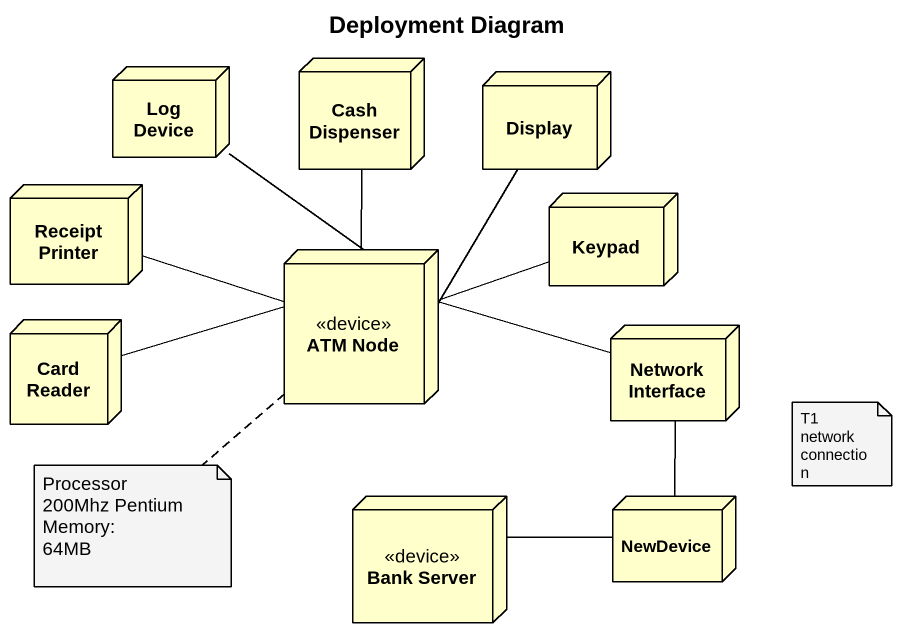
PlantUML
@startuml
title Deployment Diagram
node "Log Device" as Log_Device
node "Cash Dispenser" as Cash_Dispenser
node Display
node "Receipt Printer" as Receipt_Printer
node Keypad
node "ATM Node" as ATM_Node <<device>>
node "Card Reader" as Card_Reader
node "Network Interface" as Network_Interface
node "Bank Server" as Bank_Server <<device>>
node NewDevice
Log_Device -- ATM_Node
Cash_Dispenser -- ATM_Node
Display -- ATM_Node
Receipt_Printer -right- ATM_Node
Keypad -left- ATM_Node
ATM_Node -left- Card_Reader
Network_Interface -left- ATM_Node
Network_Interface -- NewDevice
Bank_Server -right- NewDevice
note as N1
  T1 network connection
end note
note bottom of ATM_Node
  Processor
  200Mhz Pentium
  Memory:
  64MB
end note
@enduml
